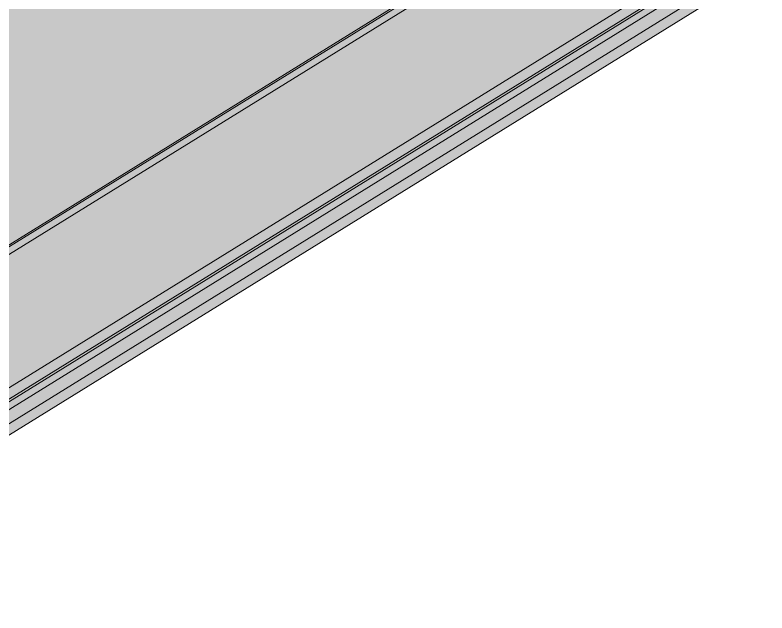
# Model space of a CAD drawing. Header units: inches. Extents: x -11064 to -4424, y -7288 to 4230.
# Drawn here: x -9518 to -8878, y 2712 to 3220 of the extents above; entities that cross this region are included whole.
import ezdxf

# ---------------------------------------------------------------- set-up
doc = ezdxf.new("R2010")
doc.units = ezdxf.units.IN
doc.header["$MEASUREMENT"] = 0
for name, color, linetype, lineweight, transparency in [('A-ROOF-2', 90, 'Continuous', 9, 0.6), ('A-WALL-1', 90, 'Continuous', 9, 0.4), ('A-WALL-PATT-2', 50, 'Continuous', 9, 0.4), ('S-FNDN-2', 50, 'Continuous', 9, 0.6), ('S-FNDN-3', 90, 'Continuous', 9, 0.6)]:
    doc.layers.add(name, color=color, linetype=linetype, lineweight=lineweight, transparency=transparency)
for name, color, linetype, lineweight in [('A-ROOF-3', 153, 'Continuous', 9), ('A-WALL-3', 181, 'Continuous', 9), ('A-WALL-4', 153, 'Continuous', 9), ('A-WALL-5', 171, 'Continuous', 9), ('S-BEAM-1', 171, 'Continuous', 9), ('S-BEAM-2', 50, 'Continuous', 9), ('S-BEAM-3', 153, 'Continuous', 9), ('S-BEAM-4', 181, 'Continuous', 9), ('S-BEAM-5', 191, 'Continuous', 9), ('S-FNDN-5', 153, 'Continuous', 9), ('S-FNDN-6', 181, 'Continuous', 9), ('S-FNDN-7', 191, 'Continuous', 9)]:
    doc.layers.add(name, color=color, linetype=linetype, lineweight=lineweight)

# ---------------------------------------------------------------- blocks, each defined once
blk = doc.blocks.new('Conc Beam - Conc Beam-1196117-STRUCTURAL SCHEMATIC  - 3D - 2')
at = {"layer": 'S-BEAM-2'}
for points in [[(-9935.83, 3099.25), (-9191.79, 3559.57), (-9214.41, 3571.89), (-9958.43, 3111.58), (-9943.71, 3103.55)], [(-9935.83, 3091.11), (-9191.79, 3551.43), (-9191.79, 3559.57), (-9935.83, 3099.25), (-9935.83, 3093.58)], [(-9938.02, 3090.68), (-9935.83, 3091.11), (-9935.83, 3099.25), (-9958.43, 3111.58), (-9958.43, 3103.98), (-9955.51, 3100.22), (-9940.79, 3092.19)]]:
    blk.add_hatch(color=256, dxfattribs=at).paths.add_polyline_path(points, flags=0)
at = {"layer": 'S-BEAM-1'}
for p, q in [((-9210.08, 3569.55), (-9191.79, 3559.57)), ((-9935.83, 3099.25), (-9191.79, 3559.57)), ((-9926.23, 3097.05), (-9193.88, 3550.15)), ((-9935.83, 3099.25), (-9949.66, 3106.8))]:
    blk.add_line(p, q, dxfattribs=at)
at = {"layer": 'S-BEAM-3'}
for p, q in [((-9958.43, 3111.58), (-9214.39, 3571.9)), ((-9214.39, 3571.9), (-9210.08, 3569.55)), ((-9949.74, 3106.84), (-9958.43, 3111.58)), ((-9958.43, 3111.58), (-9958.43, 3103.98)), ((-9958.43, 3103.98), (-9955.51, 3100.22)), ((-9955.51, 3100.22), (-9949.74, 3097.07))]:
    blk.add_line(p, q, dxfattribs=at)
at = {"layer": 'S-BEAM-4'}
for p, q in [((-9949.74, 3097.07), (-9938.02, 3090.68)), ((-9935.83, 3091.11), (-9935.83, 3096.21)), ((-9938.02, 3090.68), (-9935.83, 3091.11)), ((-9935.83, 3091.11), (-9931.45, 3093.82))]:
    blk.add_line(p, q, dxfattribs=at)
at = {"layer": 'S-BEAM-5'}
for p, q in [((-9191.79, 3559.57), (-9191.79, 3551.43)), ((-9193.88, 3550.15), (-9191.79, 3551.43)), ((-9935.83, 3096.21), (-9935.83, 3099.25)), ((-9931.45, 3093.82), (-9926.23, 3097.05))]:
    blk.add_line(p, q, dxfattribs=at)

msp = doc.modelspace()

# ---------------------------------------------------------------- hatches: boundary and pattern name
at = {"layer": 'A-ROOF-2'}
for points in [[(-9768.03, 2873.3), (-8898.45, 3411.29), (-9199.96, 3575.82), (-9949.74, 3111.94), (-9832.11, 3047.75), (-9951.91, 2973.63), (-9775.41, 2877.32)], [(-9768.03, 2865.16), (-8898.45, 3403.16), (-8898.45, 3411.29), (-9768.03, 2873.3)]]:
    msp.add_hatch(color=256, dxfattribs=at).paths.add_polyline_path(points, flags=0)
at = {"layer": 'A-WALL-1'}
msp.add_hatch(color=256, dxfattribs=at).paths.add_polyline_path([(-9762.81, 2868.39), (-8903.67, 3399.93), (-8909.23, 3402.96), (-9768.37, 2871.42), (-9768.03, 2871.24)], flags=0)
at = {"layer": 'A-WALL-PATT-2'}
msp.add_hatch(color=256, dxfattribs=at).paths.add_polyline_path([(-9762.81, 2736.54), (-8903.67, 3268.08), (-8903.67, 3399.93), (-9762.81, 2868.39), (-9762.81, 2736.91)], flags=0)
at = {"layer": 'S-FNDN-2'}
msp.add_hatch(color=256, dxfattribs=at).paths.add_polyline_path([(-9742.76, 2736.91), (-8903.04, 3256.43), (-8929.28, 3270.74), (-9769, 2751.22), (-9753.1, 2742.55)], flags=0)
at = {"layer": 'S-FNDN-3'}
msp.add_hatch(color=256, dxfattribs=at).paths.add_polyline_path([(-9742.76, 2727.14), (-8903.04, 3246.66), (-8903.04, 3256.43), (-9742.76, 2736.91)], flags=0)

# ---------------------------------------------------------------- linework, layer by layer
at = {"layer": 'A-ROOF-3'}
for p, q in [((-9768.03, 2873.3), (-8898.45, 3411.29)), ((-8898.45, 3403.16), (-9768.03, 2865.16))]:
    msp.add_line(p, q, dxfattribs=at)
at = {"layer": 'A-WALL-3'}
msp.add_line((-8909.23, 3271.11), (-9768.37, 2739.57), dxfattribs=at)
at = {"layer": 'A-WALL-4'}
msp.add_line((-9768.03, 2733.31), (-8898.45, 3271.31), dxfattribs=at)
at = {"layer": 'A-WALL-5'}
msp.add_line((-9768.37, 2871.42), (-8909.23, 3402.96), dxfattribs=at)
at = {"layer": 'S-FNDN-5'}
for p, q in [((-9767.4, 2721.66), (-8878.39, 3271.67)), ((-8878.39, 3261.91), (-9767.4, 2711.89))]:
    msp.add_line(p, q, dxfattribs=at)
at = {"layer": 'S-FNDN-6'}
msp.add_line((-8929.28, 3270.74), (-9769, 2751.22), dxfattribs=at)
at = {"layer": 'S-FNDN-7'}
msp.add_line((-8929.28, 3260.98), (-9760.61, 2746.65), dxfattribs=at)

# ---------------------------------------------------------------- block references
at = {"layer": 'S-BEAM-4'}
msp.add_blockref('Conc Beam - Conc Beam-1196117-STRUCTURAL SCHEMATIC  - 3D - 2', (0, 0), dxfattribs=at)

doc.saveas('drawing.dxf')
